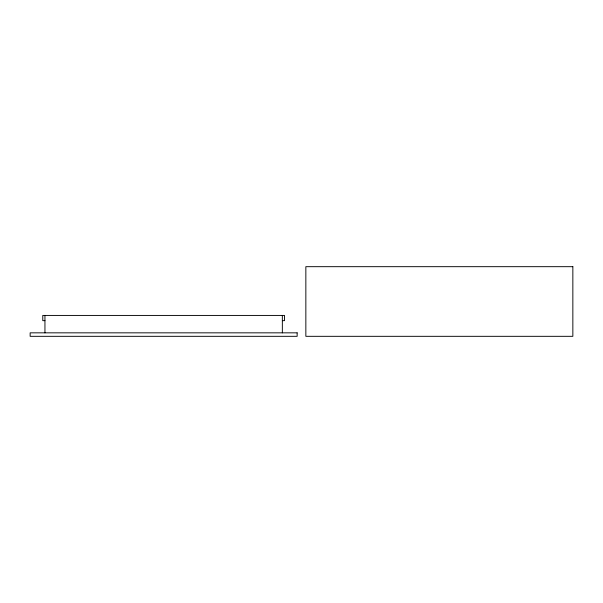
<?xml version="1.0" encoding="UTF-8"?>
<svg xmlns="http://www.w3.org/2000/svg" width="603" height="603" viewBox="0 0 603 603"><rect width="100%" height="100%" fill="white"/><g stroke="black" fill="none" stroke-linecap="round" stroke-linejoin="round"><path stroke-width="0.9" d="M44.946 320.653L42.775 320.653L42.775 315.429L284.526 315.429L284.526 320.653L282.347 320.653M282.347 315.429L282.347 332.841M44.946 315.429L44.946 332.841M572.85 266.677L305.849 266.677L305.849 336.323L572.85 336.323L572.85 266.677M297.151 332.841L30.15 332.841L30.15 336.323L297.151 336.323L297.151 332.841"/></g></svg>
